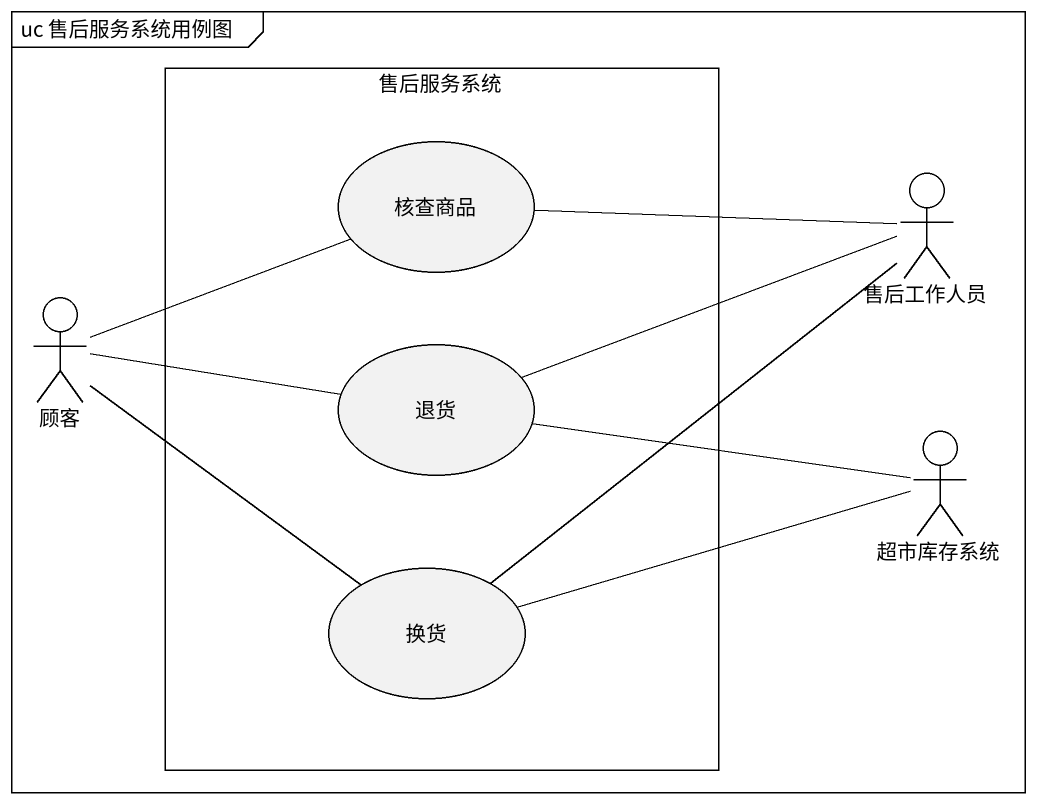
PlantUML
@startuml
mainframe uc 售后服务系统用例图
rectangle 售后服务系统 {
  usecase 核查商品
  usecase 退货
  usecase 换货
}
actor 售后工作人员
actor 顾客
actor 超市库存系统
核查商品 -right- 售后工作人员
顾客 -right- 核查商品
顾客 -right- 退货
顾客 -- 换货
退货 -right- 售后工作人员
退货 -right- 超市库存系统
换货 -up- 售后工作人员
换货 -right- 超市库存系统
@enduml
